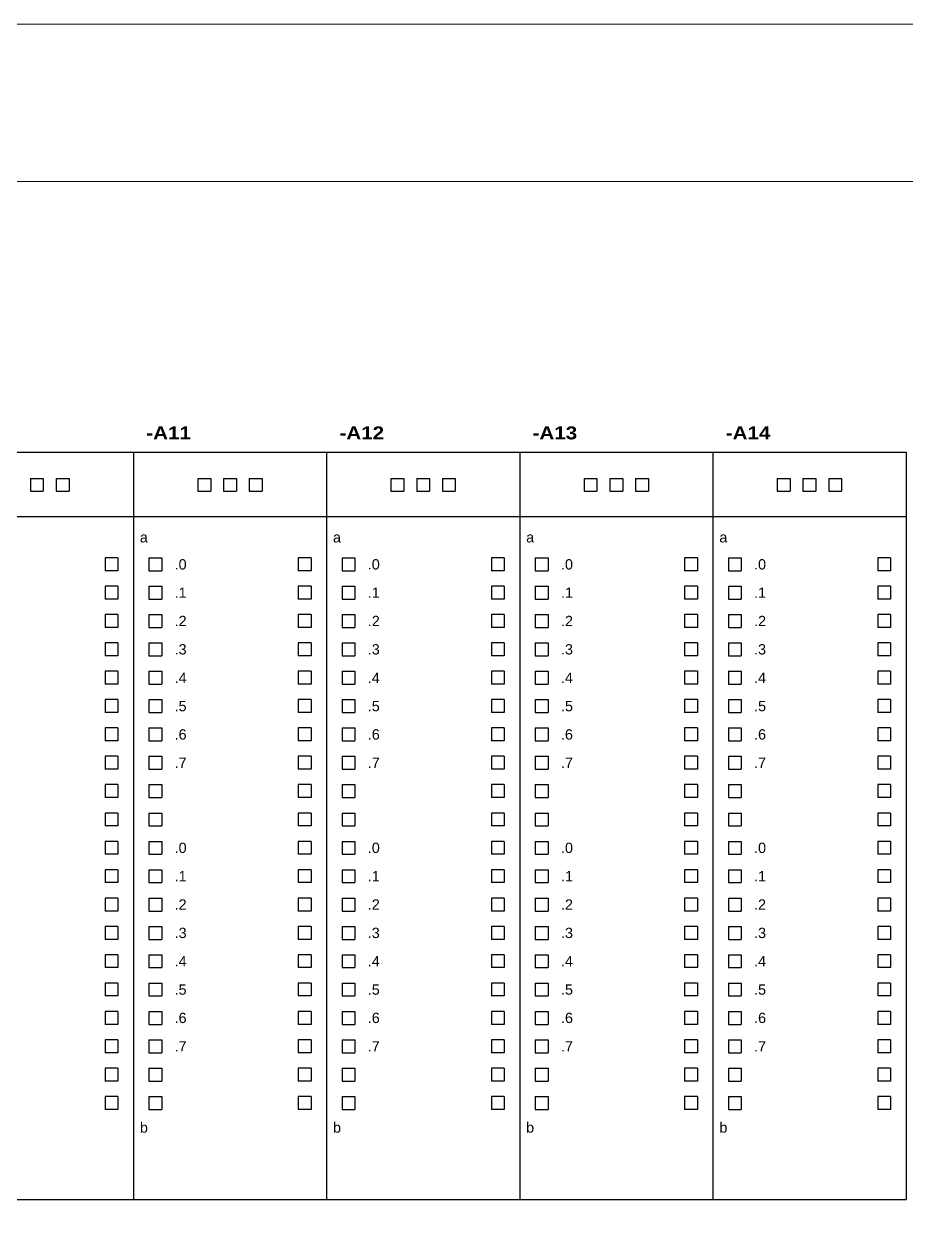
# Model space of a CAD drawing. Header units: centimetres. Extents: x -6233 to 67854, y 107 to 55669.
# Drawn here: x 2463 to 3301, y 3410 to 4549 of the extents above; entities that cross this region are included whole.
import ezdxf
from ezdxf.enums import TextEntityAlignment as Align

# ---------------------------------------------------------------- set-up
doc = ezdxf.new("R2010")
doc.units = ezdxf.units.CM
doc.header["$LTSCALE"] = 25.4
doc.layers.add('Etiket-Line-L', color=7, linetype='Continuous')
doc.layers.add('EtIket-Line-S', color=2, linetype='Continuous')
doc.styles.add('Bold', font='ariblk.ttf', dxfattribs={"height": 25.4})
doc.styles.get("Standard").update_dxf_attribs({"font": 'arial.ttf', "height": 25.4})

# ---------------------------------------------------------------- blocks, each defined once
blk = doc.blocks.new('x5 Out Line')
at = {"lineweight": 15}
blk.add_lwpolyline([(395.797, 9.654), (395.797, 277.058), (9.654, 277.058), (9.654, 9.654)], close=True, dxfattribs=at)
at = {"layer": 'EtIket-Line-S', "lineweight": 9, "ltscale": 0.5}
blk.add_lwpolyline([(0, 0), (405.451, 0), (405.451, 286.712), (0, 286.712)], close=True, dxfattribs=at)

msp = doc.modelspace()

# ---------------------------------------------------------------- linework, layer by layer
at = {"ltscale": 50}
for p, q in [((2383, 4142.2), (2566.6, 4142.2)), ((2566.6, 4142.2), (2566.6, 3432.4)), ((2566.6, 4142.2), (2750.1, 4142.2)), ((2750.1, 4142.2), (2750.1, 3432.4)), ((2750.1, 4142.2), (2933.7, 4142.2)), ((2933.7, 4142.2), (2933.7, 3432.4)), ((2933.7, 4142.2), (3117.3, 4142.2)), ((3117.3, 4142.2), (3117.3, 3432.4)), ((3117.3, 4142.2), (3300.8, 4142.2)), ((3300.8, 4142.2), (3300.8, 3432.4)), ((2493.1, 4117.3), (2493.1, 4105.1)), ((2493.1, 4117.3), (2505.4, 4117.3)), ((2505.4, 4117.3), (2505.4, 4105.1)), ((2676.7, 4117.3), (2676.7, 4105.1)), ((2676.7, 4117.3), (2688.9, 4117.3)), ((2688.9, 4117.3), (2688.9, 4105.1)), ((2860.3, 4117.3), (2860.3, 4105.1)), ((2860.3, 4117.3), (2872.5, 4117.3)), ((2872.5, 4117.3), (2872.5, 4105.1)), ((3043.8, 4117.3), (3043.8, 4105.1)), ((3043.8, 4117.3), (3056.1, 4117.3)), ((3056.1, 4117.3), (3056.1, 4105.1)), ((3227.4, 4117.3), (3227.4, 4105.1)), ((3227.4, 4117.3), (3239.6, 4117.3)), ((3239.6, 4117.3), (3239.6, 4105.1)), ((2493.1, 4105.1), (2505.4, 4105.1)), ((2676.7, 4105.1), (2688.9, 4105.1)), ((2860.3, 4105.1), (2872.5, 4105.1)), ((3043.8, 4105.1), (3056.1, 4105.1)), ((3227.4, 4105.1), (3239.6, 4105.1)), ((2383, 4081), (2566.6, 4081)), ((2566.6, 4081), (2750.1, 4081)), ((2750.1, 4081), (2933.7, 4081)), ((2933.7, 4081), (3117.3, 4081)), ((3117.3, 4081), (3300.8, 4081)), ((2539.6, 4041.9), (2539.6, 4029.6)), ((2551.9, 4041.9), (2539.6, 4041.9)), ((2551.9, 4041.9), (2551.9, 4029.6)), ((2723.2, 4041.9), (2723.2, 4029.6)), ((2735.4, 4041.9), (2723.2, 4041.9)), ((2735.4, 4041.9), (2735.4, 4029.6)), ((2906.8, 4041.9), (2906.8, 4029.6)), ((2919, 4041.9), (2906.8, 4041.9)), ((2919, 4041.9), (2919, 4029.6)), ((3090.3, 4041.9), (3090.3, 4029.6)), ((3102.6, 4041.9), (3090.3, 4041.9)), ((3102.6, 4041.9), (3102.6, 4029.6)), ((3273.9, 4041.9), (3273.9, 4029.6)), ((3286.1, 4041.9), (3273.9, 4041.9)), ((3286.1, 4041.9), (3286.1, 4029.6)), ((2551.9, 4029.6), (2539.6, 4029.6)), ((2735.4, 4029.6), (2723.2, 4029.6)), ((2919, 4029.6), (2906.8, 4029.6)), ((3102.6, 4029.6), (3090.3, 4029.6)), ((3286.1, 4029.6), (3273.9, 4029.6)), ((2539.6, 4014.9), (2539.6, 4002.7)), ((2551.9, 4014.9), (2539.6, 4014.9)), ((2551.9, 4014.9), (2551.9, 4002.7)), ((2723.2, 4014.9), (2723.2, 4002.7)), ((2735.4, 4014.9), (2723.2, 4014.9)), ((2735.4, 4014.9), (2735.4, 4002.7)), ((2906.8, 4014.9), (2906.8, 4002.7)), ((2919, 4014.9), (2906.8, 4014.9)), ((2919, 4014.9), (2919, 4002.7)), ((3090.3, 4014.9), (3090.3, 4002.7)), ((3102.6, 4014.9), (3090.3, 4014.9)), ((3102.6, 4014.9), (3102.6, 4002.7)), ((3273.9, 4014.9), (3273.9, 4002.7)), ((3286.1, 4014.9), (3273.9, 4014.9)), ((3286.1, 4014.9), (3286.1, 4002.7)), ((2551.9, 4002.7), (2539.6, 4002.7)), ((2735.4, 4002.7), (2723.2, 4002.7)), ((2919, 4002.7), (2906.8, 4002.7)), ((3102.6, 4002.7), (3090.3, 4002.7)), ((3286.1, 4002.7), (3273.9, 4002.7)), ((2539.6, 3988), (2539.6, 3975.8)), ((2551.9, 3988), (2539.6, 3988)), ((2551.9, 3988), (2551.9, 3975.8)), ((2723.2, 3988), (2723.2, 3975.8)), ((2735.4, 3988), (2723.2, 3988)), ((2735.4, 3988), (2735.4, 3975.8)), ((2906.8, 3988), (2906.8, 3975.8)), ((2919, 3988), (2906.8, 3988)), ((2919, 3988), (2919, 3975.8)), ((3090.3, 3988), (3090.3, 3975.8)), ((3102.6, 3988), (3090.3, 3988)), ((3102.6, 3988), (3102.6, 3975.8)), ((3273.9, 3988), (3273.9, 3975.8)), ((3286.1, 3988), (3273.9, 3988)), ((3286.1, 3988), (3286.1, 3975.8)), ((2551.9, 3975.8), (2539.6, 3975.8)), ((2735.4, 3975.8), (2723.2, 3975.8)), ((2919, 3975.8), (2906.8, 3975.8)), ((3102.6, 3975.8), (3090.3, 3975.8)), ((3286.1, 3975.8), (3273.9, 3975.8)), ((2539.6, 3961.1), (2539.6, 3948.8)), ((2551.9, 3961.1), (2539.6, 3961.1)), ((2551.9, 3961.1), (2551.9, 3948.8)), ((2723.2, 3961.1), (2723.2, 3948.8)), ((2735.4, 3961.1), (2723.2, 3961.1)), ((2735.4, 3961.1), (2735.4, 3948.8)), ((2906.8, 3961.1), (2906.8, 3948.8)), ((2919, 3961.1), (2906.8, 3961.1)), ((2919, 3961.1), (2919, 3948.8)), ((3090.3, 3961.1), (3090.3, 3948.8)), ((3102.6, 3961.1), (3090.3, 3961.1)), ((3102.6, 3961.1), (3102.6, 3948.8)), ((3273.9, 3961.1), (3273.9, 3948.8)), ((3286.1, 3961.1), (3273.9, 3961.1)), ((3286.1, 3961.1), (3286.1, 3948.8)), ((2551.9, 3948.8), (2539.6, 3948.8)), ((2735.4, 3948.8), (2723.2, 3948.8)), ((2919, 3948.8), (2906.8, 3948.8)), ((3102.6, 3948.8), (3090.3, 3948.8)), ((3286.1, 3948.8), (3273.9, 3948.8)), ((2539.6, 3934.2), (2539.6, 3921.9)), ((2551.9, 3934.2), (2539.6, 3934.2)), ((2551.9, 3934.2), (2551.9, 3921.9)), ((2723.2, 3934.2), (2723.2, 3921.9)), ((2735.4, 3934.2), (2723.2, 3934.2)), ((2735.4, 3934.2), (2735.4, 3921.9)), ((2906.8, 3934.2), (2906.8, 3921.9)), ((2919, 3934.2), (2906.8, 3934.2)), ((2919, 3934.2), (2919, 3921.9)), ((3090.3, 3934.2), (3090.3, 3921.9)), ((3102.6, 3934.2), (3090.3, 3934.2)), ((3102.6, 3934.2), (3102.6, 3921.9)), ((3273.9, 3934.2), (3273.9, 3921.9)), ((3286.1, 3934.2), (3273.9, 3934.2)), ((3286.1, 3934.2), (3286.1, 3921.9)), ((2551.9, 3921.9), (2539.6, 3921.9)), ((2735.4, 3921.9), (2723.2, 3921.9)), ((2919, 3921.9), (2906.8, 3921.9)), ((3102.6, 3921.9), (3090.3, 3921.9)), ((3286.1, 3921.9), (3273.9, 3921.9)), ((2539.6, 3907.2), (2539.6, 3895)), ((2551.9, 3907.2), (2539.6, 3907.2)), ((2551.9, 3907.2), (2551.9, 3895)), ((2723.2, 3907.2), (2723.2, 3895)), ((2735.4, 3907.2), (2723.2, 3907.2)), ((2735.4, 3907.2), (2735.4, 3895)), ((2906.8, 3907.2), (2906.8, 3895)), ((2919, 3907.2), (2906.8, 3907.2)), ((2919, 3907.2), (2919, 3895)), ((3090.3, 3907.2), (3090.3, 3895)), ((3102.6, 3907.2), (3090.3, 3907.2)), ((3102.6, 3907.2), (3102.6, 3895)), ((3273.9, 3907.2), (3273.9, 3895)), ((3286.1, 3907.2), (3273.9, 3907.2)), ((3286.1, 3907.2), (3286.1, 3895)), ((2551.9, 3895), (2539.6, 3895)), ((2735.4, 3895), (2723.2, 3895)), ((2919, 3895), (2906.8, 3895)), ((3102.6, 3895), (3090.3, 3895)), ((3286.1, 3895), (3273.9, 3895)), ((2539.6, 3880.3), (2539.6, 3868.1)), ((2551.9, 3880.3), (2539.6, 3880.3)), ((2551.9, 3880.3), (2551.9, 3868.1)), ((2723.2, 3880.3), (2723.2, 3868.1)), ((2735.4, 3880.3), (2723.2, 3880.3)), ((2735.4, 3880.3), (2735.4, 3868.1)), ((2906.8, 3880.3), (2906.8, 3868.1)), ((2919, 3880.3), (2906.8, 3880.3)), ((2919, 3880.3), (2919, 3868.1)), ((3090.3, 3880.3), (3090.3, 3868.1)), ((3102.6, 3880.3), (3090.3, 3880.3)), ((3102.6, 3880.3), (3102.6, 3868.1)), ((3273.9, 3880.3), (3273.9, 3868.1)), ((3286.1, 3880.3), (3273.9, 3880.3)), ((3286.1, 3880.3), (3286.1, 3868.1)), ((2551.9, 3868.1), (2539.6, 3868.1)), ((2735.4, 3868.1), (2723.2, 3868.1)), ((2919, 3868.1), (2906.8, 3868.1)), ((3102.6, 3868.1), (3090.3, 3868.1)), ((3286.1, 3868.1), (3273.9, 3868.1)), ((2539.6, 3853.4), (2539.6, 3841.2)), ((2551.9, 3853.4), (2539.6, 3853.4)), ((2551.9, 3853.4), (2551.9, 3841.2)), ((2723.2, 3853.4), (2723.2, 3841.2)), ((2735.4, 3853.4), (2723.2, 3853.4)), ((2735.4, 3853.4), (2735.4, 3841.2)), ((2906.8, 3853.4), (2906.8, 3841.2)), ((2919, 3853.4), (2906.8, 3853.4)), ((2919, 3853.4), (2919, 3841.2)), ((3090.3, 3853.4), (3090.3, 3841.2)), ((3102.6, 3853.4), (3090.3, 3853.4)), ((3102.6, 3853.4), (3102.6, 3841.2)), ((3273.9, 3853.4), (3273.9, 3841.2)), ((3286.1, 3853.4), (3273.9, 3853.4)), ((3286.1, 3853.4), (3286.1, 3841.2)), ((2551.9, 3841.2), (2539.6, 3841.2)), ((2735.4, 3841.2), (2723.2, 3841.2)), ((2919, 3841.2), (2906.8, 3841.2)), ((3102.6, 3841.2), (3090.3, 3841.2)), ((3286.1, 3841.2), (3273.9, 3841.2)), ((2539.6, 3826.5), (2539.6, 3814.2)), ((2551.9, 3826.5), (2539.6, 3826.5)), ((2551.9, 3826.5), (2551.9, 3814.2)), ((2581.2, 3826.5), (2581.2, 3814.2)), ((2581.2, 3826.5), (2593.5, 3826.5)), ((2593.5, 3826.5), (2593.5, 3814.2)), ((2723.2, 3826.5), (2723.2, 3814.2)), ((2735.4, 3826.5), (2723.2, 3826.5)), ((2735.4, 3826.5), (2735.4, 3814.2)), ((2764.8, 3826.5), (2764.8, 3814.2)), ((2764.8, 3826.5), (2777.1, 3826.5)), ((2777.1, 3826.5), (2777.1, 3814.2)), ((2906.8, 3826.5), (2906.8, 3814.2)), ((2919, 3826.5), (2906.8, 3826.5)), ((2919, 3826.5), (2919, 3814.2)), ((2948.4, 3826.5), (2948.4, 3814.2)), ((2948.4, 3826.5), (2960.6, 3826.5)), ((2960.6, 3826.5), (2960.6, 3814.2)), ((3090.3, 3826.5), (3090.3, 3814.2)), ((3102.6, 3826.5), (3090.3, 3826.5)), ((3102.6, 3826.5), (3102.6, 3814.2)), ((3132, 3826.5), (3132, 3814.2)), ((3132, 3826.5), (3144.2, 3826.5)), ((3144.2, 3826.5), (3144.2, 3814.2)), ((3273.9, 3826.5), (3273.9, 3814.2)), ((3286.1, 3826.5), (3273.9, 3826.5)), ((3286.1, 3826.5), (3286.1, 3814.2)), ((2551.9, 3814.2), (2539.6, 3814.2)), ((2581.2, 3814.2), (2593.5, 3814.2)), ((2735.4, 3814.2), (2723.2, 3814.2)), ((2764.8, 3814.2), (2777.1, 3814.2)), ((2919, 3814.2), (2906.8, 3814.2)), ((2948.4, 3814.2), (2960.6, 3814.2)), ((3102.6, 3814.2), (3090.3, 3814.2)), ((3132, 3814.2), (3144.2, 3814.2)), ((3286.1, 3814.2), (3273.9, 3814.2)), ((2539.6, 3799.5), (2539.6, 3787.3)), ((2551.9, 3799.5), (2539.6, 3799.5)), ((2551.9, 3799.5), (2551.9, 3787.3)), ((2581.2, 3799.5), (2581.2, 3787.3)), ((2581.2, 3799.5), (2593.5, 3799.5)), ((2593.5, 3799.5), (2593.5, 3787.3)), ((2723.2, 3799.5), (2723.2, 3787.3)), ((2735.4, 3799.5), (2723.2, 3799.5)), ((2735.4, 3799.5), (2735.4, 3787.3)), ((2764.8, 3799.5), (2764.8, 3787.3)), ((2764.8, 3799.5), (2777.1, 3799.5)), ((2777.1, 3799.5), (2777.1, 3787.3)), ((2906.8, 3799.5), (2906.8, 3787.3)), ((2919, 3799.5), (2906.8, 3799.5)), ((2919, 3799.5), (2919, 3787.3)), ((2948.4, 3799.5), (2948.4, 3787.3)), ((2948.4, 3799.5), (2960.6, 3799.5)), ((2960.6, 3799.5), (2960.6, 3787.3)), ((3090.3, 3799.5), (3090.3, 3787.3)), ((3102.6, 3799.5), (3090.3, 3799.5)), ((3102.6, 3799.5), (3102.6, 3787.3)), ((3132, 3799.5), (3132, 3787.3)), ((3132, 3799.5), (3144.2, 3799.5)), ((3144.2, 3799.5), (3144.2, 3787.3)), ((3273.9, 3799.5), (3273.9, 3787.3)), ((3286.1, 3799.5), (3273.9, 3799.5)), ((3286.1, 3799.5), (3286.1, 3787.3)), ((2551.9, 3787.3), (2539.6, 3787.3)), ((2581.2, 3787.3), (2593.5, 3787.3)), ((2735.4, 3787.3), (2723.2, 3787.3)), ((2764.8, 3787.3), (2777.1, 3787.3)), ((2919, 3787.3), (2906.8, 3787.3)), ((2948.4, 3787.3), (2960.6, 3787.3)), ((3102.6, 3787.3), (3090.3, 3787.3)), ((3132, 3787.3), (3144.2, 3787.3)), ((3286.1, 3787.3), (3273.9, 3787.3)), ((2539.6, 3772.6), (2539.6, 3760.4)), ((2551.9, 3772.6), (2539.6, 3772.6)), ((2551.9, 3772.6), (2551.9, 3760.4)), ((2723.2, 3772.6), (2723.2, 3760.4)), ((2735.4, 3772.6), (2723.2, 3772.6)), ((2735.4, 3772.6), (2735.4, 3760.4)), ((2906.8, 3772.6), (2906.8, 3760.4)), ((2919, 3772.6), (2906.8, 3772.6)), ((2919, 3772.6), (2919, 3760.4)), ((3090.3, 3772.6), (3090.3, 3760.4)), ((3102.6, 3772.6), (3090.3, 3772.6)), ((3102.6, 3772.6), (3102.6, 3760.4)), ((3273.9, 3772.6), (3273.9, 3760.4)), ((3286.1, 3772.6), (3273.9, 3772.6)), ((3286.1, 3772.6), (3286.1, 3760.4)), ((2551.9, 3760.4), (2539.6, 3760.4)), ((2735.4, 3760.4), (2723.2, 3760.4)), ((2919, 3760.4), (2906.8, 3760.4)), ((3102.6, 3760.4), (3090.3, 3760.4)), ((3286.1, 3760.4), (3273.9, 3760.4)), ((2539.6, 3745.7), (2539.6, 3733.5)), ((2551.9, 3745.7), (2539.6, 3745.7)), ((2551.9, 3745.7), (2551.9, 3733.5)), ((2723.2, 3745.7), (2723.2, 3733.5)), ((2735.4, 3745.7), (2723.2, 3745.7)), ((2735.4, 3745.7), (2735.4, 3733.5)), ((2906.8, 3745.7), (2906.8, 3733.5)), ((2919, 3745.7), (2906.8, 3745.7)), ((2919, 3745.7), (2919, 3733.5)), ((3090.3, 3745.7), (3090.3, 3733.5)), ((3102.6, 3745.7), (3090.3, 3745.7)), ((3102.6, 3745.7), (3102.6, 3733.5)), ((3273.9, 3745.7), (3273.9, 3733.5)), ((3286.1, 3745.7), (3273.9, 3745.7)), ((3286.1, 3745.7), (3286.1, 3733.5)), ((2551.9, 3733.5), (2539.6, 3733.5)), ((2735.4, 3733.5), (2723.2, 3733.5)), ((2919, 3733.5), (2906.8, 3733.5)), ((3102.6, 3733.5), (3090.3, 3733.5)), ((3286.1, 3733.5), (3273.9, 3733.5)), ((2539.6, 3718.8), (2539.6, 3706.5)), ((2551.9, 3718.8), (2539.6, 3718.8)), ((2551.9, 3718.8), (2551.9, 3706.5)), ((2723.2, 3718.8), (2723.2, 3706.5)), ((2735.4, 3718.8), (2723.2, 3718.8)), ((2735.4, 3718.8), (2735.4, 3706.5)), ((2906.8, 3718.8), (2906.8, 3706.5)), ((2919, 3718.8), (2906.8, 3718.8)), ((2919, 3718.8), (2919, 3706.5)), ((3090.3, 3718.8), (3090.3, 3706.5)), ((3102.6, 3718.8), (3090.3, 3718.8)), ((3102.6, 3718.8), (3102.6, 3706.5)), ((3273.9, 3718.8), (3273.9, 3706.5)), ((3286.1, 3718.8), (3273.9, 3718.8)), ((3286.1, 3718.8), (3286.1, 3706.5)), ((2551.9, 3706.5), (2539.6, 3706.5)), ((2735.4, 3706.5), (2723.2, 3706.5)), ((2919, 3706.5), (2906.8, 3706.5)), ((3102.6, 3706.5), (3090.3, 3706.5)), ((3286.1, 3706.5), (3273.9, 3706.5)), ((2539.6, 3691.8), (2539.6, 3679.6)), ((2551.9, 3691.8), (2539.6, 3691.8)), ((2551.9, 3691.8), (2551.9, 3679.6)), ((2723.2, 3691.8), (2723.2, 3679.6)), ((2735.4, 3691.8), (2723.2, 3691.8)), ((2735.4, 3691.8), (2735.4, 3679.6)), ((2906.8, 3691.8), (2906.8, 3679.6)), ((2919, 3691.8), (2906.8, 3691.8)), ((2919, 3691.8), (2919, 3679.6)), ((3090.3, 3691.8), (3090.3, 3679.6)), ((3102.6, 3691.8), (3090.3, 3691.8)), ((3102.6, 3691.8), (3102.6, 3679.6)), ((3273.9, 3691.8), (3273.9, 3679.6)), ((3286.1, 3691.8), (3273.9, 3691.8)), ((3286.1, 3691.8), (3286.1, 3679.6)), ((2551.9, 3679.6), (2539.6, 3679.6)), ((2735.4, 3679.6), (2723.2, 3679.6)), ((2919, 3679.6), (2906.8, 3679.6)), ((3102.6, 3679.6), (3090.3, 3679.6)), ((3286.1, 3679.6), (3273.9, 3679.6)), ((2539.6, 3664.9), (2539.6, 3652.7)), ((2551.9, 3664.9), (2539.6, 3664.9)), ((2551.9, 3664.9), (2551.9, 3652.7)), ((2723.2, 3664.9), (2723.2, 3652.7)), ((2735.4, 3664.9), (2723.2, 3664.9)), ((2735.4, 3664.9), (2735.4, 3652.7)), ((2906.8, 3664.9), (2906.8, 3652.7)), ((2919, 3664.9), (2906.8, 3664.9)), ((2919, 3664.9), (2919, 3652.7)), ((3090.3, 3664.9), (3090.3, 3652.7)), ((3102.6, 3664.9), (3090.3, 3664.9)), ((3102.6, 3664.9), (3102.6, 3652.7)), ((3273.9, 3664.9), (3273.9, 3652.7)), ((3286.1, 3664.9), (3273.9, 3664.9)), ((3286.1, 3664.9), (3286.1, 3652.7)), ((2551.9, 3652.7), (2539.6, 3652.7)), ((2735.4, 3652.7), (2723.2, 3652.7)), ((2919, 3652.7), (2906.8, 3652.7)), ((3102.6, 3652.7), (3090.3, 3652.7)), ((3286.1, 3652.7), (3273.9, 3652.7)), ((2539.6, 3638), (2539.6, 3625.8)), ((2551.9, 3638), (2539.6, 3638)), ((2551.9, 3638), (2551.9, 3625.8)), ((2723.2, 3638), (2723.2, 3625.8)), ((2735.4, 3638), (2723.2, 3638)), ((2735.4, 3638), (2735.4, 3625.8)), ((2906.8, 3638), (2906.8, 3625.8)), ((2919, 3638), (2906.8, 3638)), ((2919, 3638), (2919, 3625.8)), ((3090.3, 3638), (3090.3, 3625.8)), ((3102.6, 3638), (3090.3, 3638)), ((3102.6, 3638), (3102.6, 3625.8)), ((3273.9, 3638), (3273.9, 3625.8)), ((3286.1, 3638), (3273.9, 3638)), ((3286.1, 3638), (3286.1, 3625.8)), ((2551.9, 3625.8), (2539.6, 3625.8)), ((2735.4, 3625.8), (2723.2, 3625.8)), ((2919, 3625.8), (2906.8, 3625.8)), ((3102.6, 3625.8), (3090.3, 3625.8)), ((3286.1, 3625.8), (3273.9, 3625.8)), ((2539.6, 3611.1), (2539.6, 3598.8)), ((2551.9, 3611.1), (2539.6, 3611.1)), ((2551.9, 3611.1), (2551.9, 3598.8)), ((2723.2, 3611.1), (2723.2, 3598.8)), ((2735.4, 3611.1), (2723.2, 3611.1)), ((2735.4, 3611.1), (2735.4, 3598.8)), ((2906.8, 3611.1), (2906.8, 3598.8)), ((2919, 3611.1), (2906.8, 3611.1)), ((2919, 3611.1), (2919, 3598.8)), ((3090.3, 3611.1), (3090.3, 3598.8)), ((3102.6, 3611.1), (3090.3, 3611.1)), ((3102.6, 3611.1), (3102.6, 3598.8)), ((3273.9, 3611.1), (3273.9, 3598.8)), ((3286.1, 3611.1), (3273.9, 3611.1)), ((3286.1, 3611.1), (3286.1, 3598.8)), ((2551.9, 3598.8), (2539.6, 3598.8)), ((2735.4, 3598.8), (2723.2, 3598.8)), ((2919, 3598.8), (2906.8, 3598.8)), ((3102.6, 3598.8), (3090.3, 3598.8)), ((3286.1, 3598.8), (3273.9, 3598.8)), ((2539.6, 3584.2), (2539.6, 3571.9)), ((2551.9, 3584.2), (2539.6, 3584.2)), ((2551.9, 3584.2), (2551.9, 3571.9)), ((2723.2, 3584.2), (2723.2, 3571.9)), ((2735.4, 3584.2), (2723.2, 3584.2)), ((2735.4, 3584.2), (2735.4, 3571.9)), ((2906.8, 3584.2), (2906.8, 3571.9)), ((2919, 3584.2), (2906.8, 3584.2)), ((2919, 3584.2), (2919, 3571.9)), ((3090.3, 3584.2), (3090.3, 3571.9)), ((3102.6, 3584.2), (3090.3, 3584.2)), ((3102.6, 3584.2), (3102.6, 3571.9)), ((3273.9, 3584.2), (3273.9, 3571.9)), ((3286.1, 3584.2), (3273.9, 3584.2)), ((3286.1, 3584.2), (3286.1, 3571.9)), ((2551.9, 3571.9), (2539.6, 3571.9)), ((2735.4, 3571.9), (2723.2, 3571.9)), ((2919, 3571.9), (2906.8, 3571.9)), ((3102.6, 3571.9), (3090.3, 3571.9)), ((3286.1, 3571.9), (3273.9, 3571.9)), ((2539.6, 3557.2), (2539.6, 3545)), ((2551.9, 3557.2), (2539.6, 3557.2)), ((2551.9, 3557.2), (2551.9, 3545)), ((2581.2, 3557.2), (2581.2, 3545)), ((2581.2, 3557.2), (2593.5, 3557.2)), ((2593.5, 3557.2), (2593.5, 3545)), ((2723.2, 3557.2), (2723.2, 3545)), ((2735.4, 3557.2), (2723.2, 3557.2)), ((2735.4, 3557.2), (2735.4, 3545)), ((2764.8, 3557.2), (2764.8, 3545)), ((2764.8, 3557.2), (2777.1, 3557.2)), ((2777.1, 3557.2), (2777.1, 3545)), ((2906.8, 3557.2), (2906.8, 3545)), ((2919, 3557.2), (2906.8, 3557.2)), ((2919, 3557.2), (2919, 3545)), ((2948.4, 3557.2), (2948.4, 3545)), ((2948.4, 3557.2), (2960.6, 3557.2)), ((2960.6, 3557.2), (2960.6, 3545)), ((3090.3, 3557.2), (3090.3, 3545)), ((3102.6, 3557.2), (3090.3, 3557.2)), ((3102.6, 3557.2), (3102.6, 3545)), ((3132, 3557.2), (3132, 3545)), ((3132, 3557.2), (3144.2, 3557.2)), ((3144.2, 3557.2), (3144.2, 3545)), ((3273.9, 3557.2), (3273.9, 3545)), ((3286.1, 3557.2), (3273.9, 3557.2)), ((3286.1, 3557.2), (3286.1, 3545)), ((2551.9, 3545), (2539.6, 3545)), ((2581.2, 3545), (2593.5, 3545)), ((2735.4, 3545), (2723.2, 3545)), ((2764.8, 3545), (2777.1, 3545)), ((2919, 3545), (2906.8, 3545)), ((2948.4, 3545), (2960.6, 3545)), ((3102.6, 3545), (3090.3, 3545)), ((3132, 3545), (3144.2, 3545)), ((3286.1, 3545), (3273.9, 3545)), ((2539.6, 3530.3), (2539.6, 3518.1)), ((2551.9, 3530.3), (2539.6, 3530.3)), ((2551.9, 3530.3), (2551.9, 3518.1)), ((2581.2, 3530.3), (2581.2, 3518.1)), ((2581.2, 3530.3), (2593.5, 3530.3)), ((2593.5, 3530.3), (2593.5, 3518.1)), ((2723.2, 3530.3), (2723.2, 3518.1)), ((2735.4, 3530.3), (2723.2, 3530.3)), ((2735.4, 3530.3), (2735.4, 3518.1)), ((2764.8, 3530.3), (2764.8, 3518.1)), ((2764.8, 3530.3), (2777.1, 3530.3)), ((2777.1, 3530.3), (2777.1, 3518.1)), ((2906.8, 3530.3), (2906.8, 3518.1)), ((2919, 3530.3), (2906.8, 3530.3)), ((2919, 3530.3), (2919, 3518.1)), ((2948.4, 3530.3), (2948.4, 3518.1)), ((2948.4, 3530.3), (2960.6, 3530.3)), ((2960.6, 3530.3), (2960.6, 3518.1)), ((3090.3, 3530.3), (3090.3, 3518.1)), ((3102.6, 3530.3), (3090.3, 3530.3)), ((3102.6, 3530.3), (3102.6, 3518.1)), ((3132, 3530.3), (3132, 3518.1)), ((3132, 3530.3), (3144.2, 3530.3)), ((3144.2, 3530.3), (3144.2, 3518.1)), ((3273.9, 3530.3), (3273.9, 3518.1)), ((3286.1, 3530.3), (3273.9, 3530.3)), ((3286.1, 3530.3), (3286.1, 3518.1)), ((2551.9, 3518.1), (2539.6, 3518.1)), ((2581.2, 3518.1), (2593.5, 3518.1)), ((2735.4, 3518.1), (2723.2, 3518.1)), ((2764.8, 3518.1), (2777.1, 3518.1)), ((2919, 3518.1), (2906.8, 3518.1)), ((2948.4, 3518.1), (2960.6, 3518.1)), ((3102.6, 3518.1), (3090.3, 3518.1)), ((3132, 3518.1), (3144.2, 3518.1)), ((3286.1, 3518.1), (3273.9, 3518.1)), ((2383, 3432.4), (2566.6, 3432.4)), ((2566.6, 3432.4), (2750.1, 3432.4)), ((2750.1, 3432.4), (2933.7, 3432.4)), ((2933.7, 3432.4), (3117.3, 3432.4)), ((3117.3, 3432.4), (3300.8, 3432.4))]:
    msp.add_line(p, q, dxfattribs=at)
at = {"color": 1, "ltscale": 50}
for p, q in [((2468.7, 4117.3), (2468.7, 4105.1)), ((2468.7, 4117.3), (2480.9, 4117.3)), ((2480.9, 4117.3), (2480.9, 4105.1)), ((2652.2, 4117.3), (2652.2, 4105.1)), ((2652.2, 4117.3), (2664.5, 4117.3)), ((2664.5, 4117.3), (2664.5, 4105.1)), ((2835.8, 4117.3), (2835.8, 4105.1)), ((2835.8, 4117.3), (2848, 4117.3)), ((2848, 4117.3), (2848, 4105.1)), ((3019.4, 4117.3), (3019.4, 4105.1)), ((3019.4, 4117.3), (3031.6, 4117.3)), ((3031.6, 4117.3), (3031.6, 4105.1)), ((3202.9, 4117.3), (3202.9, 4105.1)), ((3202.9, 4117.3), (3215.2, 4117.3)), ((3215.2, 4117.3), (3215.2, 4105.1)), ((2468.7, 4105.1), (2480.9, 4105.1)), ((2652.2, 4105.1), (2664.5, 4105.1)), ((2835.8, 4105.1), (2848, 4105.1)), ((3019.4, 4105.1), (3031.6, 4105.1)), ((3202.9, 4105.1), (3215.2, 4105.1))]:
    msp.add_line(p, q, dxfattribs=at)
at = {"color": 146, "ltscale": 50, "true_color": 0x105689}
for p, q in [((2627.8, 4117.3), (2627.8, 4105.1)), ((2627.8, 4117.3), (2640, 4117.3)), ((2640, 4117.3), (2640, 4105.1)), ((2811.3, 4117.3), (2811.3, 4105.1)), ((2811.3, 4117.3), (2823.6, 4117.3)), ((2823.6, 4117.3), (2823.6, 4105.1)), ((2994.9, 4117.3), (2994.9, 4105.1)), ((2994.9, 4117.3), (3007.1, 4117.3)), ((3007.1, 4117.3), (3007.1, 4105.1)), ((3178.5, 4117.3), (3178.5, 4105.1)), ((3178.5, 4117.3), (3190.7, 4117.3)), ((3190.7, 4117.3), (3190.7, 4105.1)), ((2627.8, 4105.1), (2640, 4105.1)), ((2811.3, 4105.1), (2823.6, 4105.1)), ((2994.9, 4105.1), (3007.1, 4105.1)), ((3178.5, 4105.1), (3190.7, 4105.1)), ((2581.2, 4041.9), (2581.2, 4029.6)), ((2581.2, 4041.9), (2593.5, 4041.9)), ((2593.5, 4041.9), (2593.5, 4029.6)), ((2764.8, 4041.9), (2764.8, 4029.6)), ((2764.8, 4041.9), (2777.1, 4041.9)), ((2777.1, 4041.9), (2777.1, 4029.6)), ((2948.4, 4041.9), (2948.4, 4029.6)), ((2948.4, 4041.9), (2960.6, 4041.9)), ((2960.6, 4041.9), (2960.6, 4029.6)), ((3132, 4041.9), (3132, 4029.6)), ((3132, 4041.9), (3144.2, 4041.9)), ((3144.2, 4041.9), (3144.2, 4029.6)), ((2581.2, 4029.6), (2593.5, 4029.6)), ((2764.8, 4029.6), (2777.1, 4029.6)), ((2948.4, 4029.6), (2960.6, 4029.6)), ((3132, 4029.6), (3144.2, 4029.6)), ((2581.2, 4014.9), (2581.2, 4002.7)), ((2581.2, 4014.9), (2593.5, 4014.9)), ((2593.5, 4014.9), (2593.5, 4002.7)), ((2764.8, 4014.9), (2764.8, 4002.7)), ((2764.8, 4014.9), (2777.1, 4014.9)), ((2777.1, 4014.9), (2777.1, 4002.7)), ((2948.4, 4014.9), (2948.4, 4002.7)), ((2948.4, 4014.9), (2960.6, 4014.9)), ((2960.6, 4014.9), (2960.6, 4002.7)), ((3132, 4014.9), (3132, 4002.7)), ((3132, 4014.9), (3144.2, 4014.9)), ((3144.2, 4014.9), (3144.2, 4002.7)), ((2581.2, 4002.7), (2593.5, 4002.7)), ((2764.8, 4002.7), (2777.1, 4002.7)), ((2948.4, 4002.7), (2960.6, 4002.7)), ((3132, 4002.7), (3144.2, 4002.7)), ((2581.2, 3988), (2581.2, 3975.8)), ((2581.2, 3988), (2593.5, 3988)), ((2593.5, 3988), (2593.5, 3975.8)), ((2764.8, 3988), (2764.8, 3975.8)), ((2764.8, 3988), (2777.1, 3988)), ((2777.1, 3988), (2777.1, 3975.8)), ((2948.4, 3988), (2948.4, 3975.8)), ((2948.4, 3988), (2960.6, 3988)), ((2960.6, 3988), (2960.6, 3975.8)), ((3132, 3988), (3132, 3975.8)), ((3132, 3988), (3144.2, 3988)), ((3144.2, 3988), (3144.2, 3975.8)), ((2581.2, 3975.8), (2593.5, 3975.8)), ((2764.8, 3975.8), (2777.1, 3975.8)), ((2948.4, 3975.8), (2960.6, 3975.8)), ((3132, 3975.8), (3144.2, 3975.8)), ((2581.2, 3961.1), (2581.2, 3948.8)), ((2581.2, 3961.1), (2593.5, 3961.1)), ((2593.5, 3961.1), (2593.5, 3948.8)), ((2764.8, 3961.1), (2764.8, 3948.8)), ((2764.8, 3961.1), (2777.1, 3961.1)), ((2777.1, 3961.1), (2777.1, 3948.8)), ((2948.4, 3961.1), (2948.4, 3948.8)), ((2948.4, 3961.1), (2960.6, 3961.1)), ((2960.6, 3961.1), (2960.6, 3948.8)), ((3132, 3961.1), (3132, 3948.8)), ((3132, 3961.1), (3144.2, 3961.1)), ((3144.2, 3961.1), (3144.2, 3948.8)), ((2581.2, 3948.8), (2593.5, 3948.8)), ((2764.8, 3948.8), (2777.1, 3948.8)), ((2948.4, 3948.8), (2960.6, 3948.8)), ((3132, 3948.8), (3144.2, 3948.8)), ((2581.2, 3934.2), (2581.2, 3921.9)), ((2581.2, 3934.2), (2593.5, 3934.2)), ((2593.5, 3934.2), (2593.5, 3921.9)), ((2764.8, 3934.2), (2764.8, 3921.9)), ((2764.8, 3934.2), (2777.1, 3934.2)), ((2777.1, 3934.2), (2777.1, 3921.9)), ((2948.4, 3934.2), (2948.4, 3921.9)), ((2948.4, 3934.2), (2960.6, 3934.2)), ((2960.6, 3934.2), (2960.6, 3921.9)), ((3132, 3934.2), (3132, 3921.9)), ((3132, 3934.2), (3144.2, 3934.2)), ((3144.2, 3934.2), (3144.2, 3921.9)), ((2581.2, 3921.9), (2593.5, 3921.9)), ((2764.8, 3921.9), (2777.1, 3921.9)), ((2948.4, 3921.9), (2960.6, 3921.9)), ((3132, 3921.9), (3144.2, 3921.9)), ((2581.2, 3907.2), (2581.2, 3895)), ((2581.2, 3907.2), (2593.5, 3907.2)), ((2593.5, 3907.2), (2593.5, 3895)), ((2764.8, 3907.2), (2764.8, 3895)), ((2764.8, 3907.2), (2777.1, 3907.2)), ((2777.1, 3907.2), (2777.1, 3895)), ((2948.4, 3907.2), (2948.4, 3895)), ((2948.4, 3907.2), (2960.6, 3907.2)), ((2960.6, 3907.2), (2960.6, 3895)), ((3132, 3907.2), (3132, 3895)), ((3132, 3907.2), (3144.2, 3907.2)), ((3144.2, 3907.2), (3144.2, 3895)), ((2581.2, 3895), (2593.5, 3895)), ((2764.8, 3895), (2777.1, 3895)), ((2948.4, 3895), (2960.6, 3895)), ((3132, 3895), (3144.2, 3895)), ((2581.2, 3880.3), (2581.2, 3868.1)), ((2581.2, 3880.3), (2593.5, 3880.3)), ((2593.5, 3880.3), (2593.5, 3868.1)), ((2764.8, 3880.3), (2764.8, 3868.1)), ((2764.8, 3880.3), (2777.1, 3880.3)), ((2777.1, 3880.3), (2777.1, 3868.1)), ((2948.4, 3880.3), (2948.4, 3868.1)), ((2948.4, 3880.3), (2960.6, 3880.3)), ((2960.6, 3880.3), (2960.6, 3868.1)), ((3132, 3880.3), (3132, 3868.1)), ((3132, 3880.3), (3144.2, 3880.3)), ((3144.2, 3880.3), (3144.2, 3868.1)), ((2581.2, 3868.1), (2593.5, 3868.1)), ((2764.8, 3868.1), (2777.1, 3868.1)), ((2948.4, 3868.1), (2960.6, 3868.1)), ((3132, 3868.1), (3144.2, 3868.1)), ((2581.2, 3853.4), (2581.2, 3841.2)), ((2581.2, 3853.4), (2593.5, 3853.4)), ((2593.5, 3853.4), (2593.5, 3841.2)), ((2764.8, 3853.4), (2764.8, 3841.2)), ((2764.8, 3853.4), (2777.1, 3853.4)), ((2777.1, 3853.4), (2777.1, 3841.2)), ((2948.4, 3853.4), (2948.4, 3841.2)), ((2948.4, 3853.4), (2960.6, 3853.4)), ((2960.6, 3853.4), (2960.6, 3841.2)), ((3132, 3853.4), (3132, 3841.2)), ((3132, 3853.4), (3144.2, 3853.4)), ((3144.2, 3853.4), (3144.2, 3841.2)), ((2581.2, 3841.2), (2593.5, 3841.2)), ((2764.8, 3841.2), (2777.1, 3841.2)), ((2948.4, 3841.2), (2960.6, 3841.2)), ((3132, 3841.2), (3144.2, 3841.2)), ((2581.2, 3772.6), (2581.2, 3760.4)), ((2581.2, 3772.6), (2593.5, 3772.6)), ((2593.5, 3772.6), (2593.5, 3760.4)), ((2764.8, 3772.6), (2764.8, 3760.4)), ((2764.8, 3772.6), (2777.1, 3772.6)), ((2777.1, 3772.6), (2777.1, 3760.4)), ((2948.4, 3772.6), (2948.4, 3760.4)), ((2948.4, 3772.6), (2960.6, 3772.6)), ((2960.6, 3772.6), (2960.6, 3760.4)), ((3132, 3772.6), (3132, 3760.4)), ((3132, 3772.6), (3144.2, 3772.6)), ((3144.2, 3772.6), (3144.2, 3760.4)), ((2581.2, 3760.4), (2593.5, 3760.4)), ((2764.8, 3760.4), (2777.1, 3760.4)), ((2948.4, 3760.4), (2960.6, 3760.4)), ((3132, 3760.4), (3144.2, 3760.4)), ((2581.2, 3745.7), (2581.2, 3733.5)), ((2581.2, 3745.7), (2593.5, 3745.7)), ((2593.5, 3745.7), (2593.5, 3733.5)), ((2764.8, 3745.7), (2764.8, 3733.5)), ((2764.8, 3745.7), (2777.1, 3745.7)), ((2777.1, 3745.7), (2777.1, 3733.5)), ((2948.4, 3745.7), (2948.4, 3733.5)), ((2948.4, 3745.7), (2960.6, 3745.7)), ((2960.6, 3745.7), (2960.6, 3733.5)), ((3132, 3745.7), (3132, 3733.5)), ((3132, 3745.7), (3144.2, 3745.7)), ((3144.2, 3745.7), (3144.2, 3733.5)), ((2581.2, 3733.5), (2593.5, 3733.5)), ((2764.8, 3733.5), (2777.1, 3733.5)), ((2948.4, 3733.5), (2960.6, 3733.5)), ((3132, 3733.5), (3144.2, 3733.5)), ((2581.2, 3718.8), (2581.2, 3706.5)), ((2581.2, 3718.8), (2593.5, 3718.8)), ((2593.5, 3718.8), (2593.5, 3706.5)), ((2764.8, 3718.8), (2764.8, 3706.5)), ((2764.8, 3718.8), (2777.1, 3718.8)), ((2777.1, 3718.8), (2777.1, 3706.5)), ((2948.4, 3718.8), (2948.4, 3706.5)), ((2948.4, 3718.8), (2960.6, 3718.8)), ((2960.6, 3718.8), (2960.6, 3706.5)), ((3132, 3718.8), (3132, 3706.5)), ((3132, 3718.8), (3144.2, 3718.8)), ((3144.2, 3718.8), (3144.2, 3706.5)), ((2581.2, 3706.5), (2593.5, 3706.5)), ((2764.8, 3706.5), (2777.1, 3706.5)), ((2948.4, 3706.5), (2960.6, 3706.5)), ((3132, 3706.5), (3144.2, 3706.5)), ((2581.2, 3691.8), (2581.2, 3679.6)), ((2581.2, 3691.8), (2593.5, 3691.8)), ((2593.5, 3691.8), (2593.5, 3679.6)), ((2764.8, 3691.8), (2764.8, 3679.6)), ((2764.8, 3691.8), (2777.1, 3691.8)), ((2777.1, 3691.8), (2777.1, 3679.6)), ((2948.4, 3691.8), (2948.4, 3679.6)), ((2948.4, 3691.8), (2960.6, 3691.8)), ((2960.6, 3691.8), (2960.6, 3679.6)), ((3132, 3691.8), (3132, 3679.6)), ((3132, 3691.8), (3144.2, 3691.8)), ((3144.2, 3691.8), (3144.2, 3679.6)), ((2581.2, 3679.6), (2593.5, 3679.6)), ((2764.8, 3679.6), (2777.1, 3679.6)), ((2948.4, 3679.6), (2960.6, 3679.6)), ((3132, 3679.6), (3144.2, 3679.6)), ((2581.2, 3664.9), (2581.2, 3652.7)), ((2581.2, 3664.9), (2593.5, 3664.9)), ((2593.5, 3664.9), (2593.5, 3652.7)), ((2764.8, 3664.9), (2764.8, 3652.7)), ((2764.8, 3664.9), (2777.1, 3664.9)), ((2777.1, 3664.9), (2777.1, 3652.7)), ((2948.4, 3664.9), (2948.4, 3652.7)), ((2948.4, 3664.9), (2960.6, 3664.9)), ((2960.6, 3664.9), (2960.6, 3652.7)), ((3132, 3664.9), (3132, 3652.7)), ((3132, 3664.9), (3144.2, 3664.9)), ((3144.2, 3664.9), (3144.2, 3652.7)), ((2581.2, 3652.7), (2593.5, 3652.7)), ((2764.8, 3652.7), (2777.1, 3652.7)), ((2948.4, 3652.7), (2960.6, 3652.7)), ((3132, 3652.7), (3144.2, 3652.7)), ((2581.2, 3638), (2581.2, 3625.8)), ((2581.2, 3638), (2593.5, 3638)), ((2593.5, 3638), (2593.5, 3625.8)), ((2764.8, 3638), (2764.8, 3625.8)), ((2764.8, 3638), (2777.1, 3638)), ((2777.1, 3638), (2777.1, 3625.8)), ((2948.4, 3638), (2948.4, 3625.8)), ((2948.4, 3638), (2960.6, 3638)), ((2960.6, 3638), (2960.6, 3625.8)), ((3132, 3638), (3132, 3625.8)), ((3132, 3638), (3144.2, 3638)), ((3144.2, 3638), (3144.2, 3625.8)), ((2581.2, 3625.8), (2593.5, 3625.8)), ((2764.8, 3625.8), (2777.1, 3625.8)), ((2948.4, 3625.8), (2960.6, 3625.8)), ((3132, 3625.8), (3144.2, 3625.8)), ((2581.2, 3611.1), (2581.2, 3598.8)), ((2581.2, 3611.1), (2593.5, 3611.1)), ((2593.5, 3611.1), (2593.5, 3598.8)), ((2764.8, 3611.1), (2764.8, 3598.8)), ((2764.8, 3611.1), (2777.1, 3611.1)), ((2777.1, 3611.1), (2777.1, 3598.8)), ((2948.4, 3611.1), (2948.4, 3598.8)), ((2948.4, 3611.1), (2960.6, 3611.1)), ((2960.6, 3611.1), (2960.6, 3598.8)), ((3132, 3611.1), (3132, 3598.8)), ((3132, 3611.1), (3144.2, 3611.1)), ((3144.2, 3611.1), (3144.2, 3598.8)), ((2581.2, 3598.8), (2593.5, 3598.8)), ((2764.8, 3598.8), (2777.1, 3598.8)), ((2948.4, 3598.8), (2960.6, 3598.8)), ((3132, 3598.8), (3144.2, 3598.8)), ((2581.2, 3584.2), (2581.2, 3571.9)), ((2581.2, 3584.2), (2593.5, 3584.2)), ((2593.5, 3584.2), (2593.5, 3571.9)), ((2764.8, 3584.2), (2764.8, 3571.9)), ((2764.8, 3584.2), (2777.1, 3584.2)), ((2777.1, 3584.2), (2777.1, 3571.9)), ((2948.4, 3584.2), (2948.4, 3571.9)), ((2948.4, 3584.2), (2960.6, 3584.2)), ((2960.6, 3584.2), (2960.6, 3571.9)), ((3132, 3584.2), (3132, 3571.9)), ((3132, 3584.2), (3144.2, 3584.2)), ((3144.2, 3584.2), (3144.2, 3571.9)), ((2581.2, 3571.9), (2593.5, 3571.9)), ((2764.8, 3571.9), (2777.1, 3571.9)), ((2948.4, 3571.9), (2960.6, 3571.9)), ((3132, 3571.9), (3144.2, 3571.9))]:
    msp.add_line(p, q, dxfattribs=at)

# ---------------------------------------------------------------- block references
at = {"layer": 'Etiket-Line-L', "lineweight": 0, "xscale": 15.48351216233742, "yscale": 15.48351216233742, "zscale": 15.48351216233742}
msp.add_blockref('x5 Out Line', (112.3, 109.5), dxfattribs=at)

# ---------------------------------------------------------------- texts
at = {"ltscale": 500, "style": 'Bold'}
for s, p in [('-A11', (2578.8, 4154.4)), ('-A12', (2762.4, 4154.4)), ('-A13', (2945.9, 4154.4)), ('-A14', (3129.5, 4154.4))]:
    msp.add_text(s, height=12.24, dxfattribs=at).set_placement(p)
at = {"ltscale": 500}
for p in [(2572.7, 4056.5), (2756.2, 4056.5), (2939.8, 4056.5), (3123.4, 4056.5)]:
    msp.add_text('a', height=9.79, dxfattribs=at).set_placement(p)
for s, p in [('.0', (2605.7, 4035.7)), ('.0', (2789.3, 4035.7)), ('.0', (2972.9, 4035.7)), ('.0', (3156.4, 4035.7)), ('.1', (2605.7, 4008.8)), ('.1', (2789.3, 4008.8)), ('.1', (2972.9, 4008.8)), ('.1', (3156.4, 4008.8)), ('.2', (2605.7, 3981.9)), ('.2', (2789.3, 3981.9)), ('.2', (2972.9, 3981.9)), ('.2', (3156.4, 3981.9)), ('.3', (2605.7, 3955)), ('.3', (2789.3, 3955)), ('.3', (2972.9, 3955)), ('.3', (3156.4, 3955)), ('.4', (2605.7, 3928)), ('.4', (2789.3, 3928)), ('.4', (2972.9, 3928)), ('.4', (3156.4, 3928)), ('.5', (2605.7, 3901.1)), ('.5', (2789.3, 3901.1)), ('.5', (2972.9, 3901.1)), ('.5', (3156.4, 3901.1)), ('.6', (2605.7, 3874.2)), ('.6', (2789.3, 3874.2)), ('.6', (2972.9, 3874.2)), ('.6', (3156.4, 3874.2)), ('.7', (2605.7, 3847.3)), ('.7', (2789.3, 3847.3)), ('.7', (2972.9, 3847.3)), ('.7', (3156.4, 3847.3)), ('.0', (2605.7, 3766.5)), ('.0', (2789.3, 3766.5)), ('.0', (2972.9, 3766.5)), ('.0', (3156.4, 3766.5)), ('.1', (2605.7, 3739.6)), ('.1', (2789.3, 3739.6)), ('.1', (2972.9, 3739.6)), ('.1', (3156.4, 3739.6)), ('.2', (2605.7, 3712.7)), ('.2', (2789.3, 3712.7)), ('.2', (2972.9, 3712.7)), ('.2', (3156.4, 3712.7)), ('.3', (2605.7, 3685.7)), ('.3', (2789.3, 3685.7)), ('.3', (2972.9, 3685.7)), ('.3', (3156.4, 3685.7)), ('.4', (2605.7, 3658.8)), ('.4', (2789.3, 3658.8)), ('.4', (2972.9, 3658.8)), ('.4', (3156.4, 3658.8)), ('.5', (2605.7, 3631.9)), ('.5', (2789.3, 3631.9)), ('.5', (2972.9, 3631.9)), ('.5', (3156.4, 3631.9)), ('.6', (2605.7, 3605)), ('.6', (2789.3, 3605)), ('.6', (2972.9, 3605)), ('.6', (3156.4, 3605)), ('.7', (2605.7, 3578)), ('.7', (2789.3, 3578)), ('.7', (2972.9, 3578)), ('.7', (3156.4, 3578))]:
    msp.add_text(s, height=9.79, dxfattribs=at).set_placement(p, align=Align.MIDDLE_LEFT)
for p in [(2572.7, 3505.8), (2756.2, 3505.8), (2939.8, 3505.8), (3123.4, 3505.8)]:
    msp.add_text('b', height=9.79, dxfattribs=at).set_placement(p, align=Align.TOP_LEFT)

doc.saveas('drawing.dxf')
